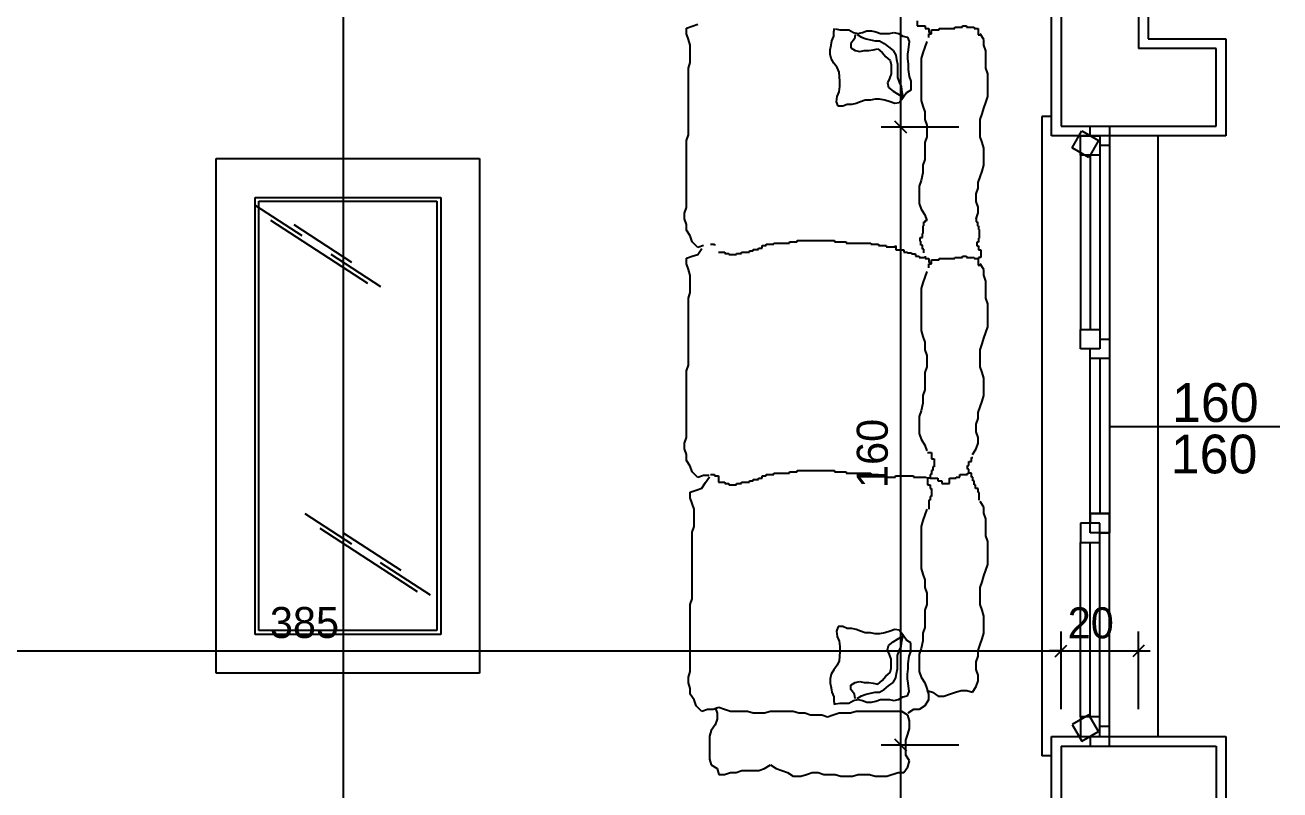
# Model space of a CAD drawing. Extents: x 182769.15 to 182771.38, y 101811.72 to 101812.21.
# Drawn here: x 182769.3703 to 182769.435, y 101811.8776 to 101811.917 of the extents above; entities that cross this region are included whole.
import ezdxf

# ---------------------------------------------------------------- set-up
doc = ezdxf.new("R2010")
doc.units = 0
doc.header["$MEASUREMENT"] = 0
doc.linetypes.add('DUZ', pattern=[500, 500])
doc.layers.get('0').update_dxf_attribs({"color": 1, "linetype": 'DUZ'})
for name, color, linetype in [('DENIZLIK', 25, 'Continuous'), ('DUVAR', 7, 'Continuous'), ('iç yatay', 3, 'Continuous'), ('kapı pen. yazısı', 1, 'Continuous'), ('PENCERE', 3, 'Continuous'), ('SIVA', 1, 'Continuous'), ('tefriş', 21, 'Continuous')]:
    doc.layers.add(name, color=color, linetype=linetype)
doc.styles.add('İÇ ÖLÇÜ', font='stylu.ttf', dxfattribs={"height": 8})

msp = doc.modelspace()

# ---------------------------------------------------------------- linework, layer by layer
at = {"color": 0, "linetype": 'ByBlock'}
for p, q in [((182769.415739, 101811.911478), (182769.415139, 101811.912078)), ((182769.415139, 101811.912078), (182769.415739, 101811.911478)), ((182769.423418, 101811.884431), (182769.424018, 101811.885031)), ((182769.423418, 101811.884431), (182769.424018, 101811.885031)), ((182769.428012, 101811.885031), (182769.427412, 101811.884431)), ((182769.415739, 101811.879576), (182769.415139, 101811.880176)), ((182769.415139, 101811.880176), (182769.415739, 101811.879576))]:
    msp.add_line(p, q, dxfattribs=at)
at = {"layer": 'DENIZLIK'}
for p, q in [((182769.422718, 101811.912324), (182769.422718, 101811.879324)), ((182769.423218, 101811.912324), (182769.422718, 101811.912324)), ((182769.428718, 101811.911324), (182769.428718, 101811.880324)), ((182769.423218, 101811.879324), (182769.422718, 101811.879324))]:
    msp.add_line(p, q, dxfattribs=at)
at = {"layer": 'DUVAR', "ltscale": 50}
for p, q in [((182769.423718, 101811.927824), (182769.423718, 101811.911824)), ((182769.427718, 101811.923824), (182769.427718, 101811.915824)), ((182769.431718, 101811.915824), (182769.427718, 101811.915824)), ((182769.431718, 101811.911824), (182769.431718, 101811.915824)), ((182769.427718, 101811.911824), (182769.431718, 101811.911824)), ((182769.423718, 101811.879824), (182769.423718, 101811.867824)), ((182769.427718, 101811.879824), (182769.431718, 101811.879824)), ((182769.431718, 101811.879824), (182769.431718, 101811.875824))]:
    msp.add_line(p, q, dxfattribs=at)
at = {"layer": 'DUVAR'}
for p, q in [((182769.423718, 101811.911824), (182769.427718, 101811.911824)), ((182769.423718, 101811.879824), (182769.427718, 101811.879824))]:
    msp.add_line(p, q, dxfattribs=at)
at = {"layer": 'iç yatay'}
for p, q in [((182769.386672, 101812.034224), (182769.386672, 101811.857442)), ((182769.415439, 101811.928212), (182769.415439, 101811.911378)), ((182769.415439, 101811.912178), (182769.415439, 101811.879476)), ((182769.418439, 101811.911778), (182769.414439, 101811.911778)), ((182769.418439, 101811.911778), (182769.414439, 101811.911778)), ((182769.423718, 101811.881731), (182769.423718, 101811.885731)), ((182769.423718, 101811.881731), (182769.423718, 101811.885731)), ((182769.427712, 101811.881731), (182769.427712, 101811.885731)), ((182769.346318, 101811.884731), (182769.424118, 101811.884731)), ((182769.423718, 101811.884731), (182769.423118, 101811.884731)), ((182769.423718, 101811.884731), (182769.427712, 101811.884731)), ((182769.427712, 101811.884731), (182769.428312, 101811.884731)), ((182769.415439, 101811.880276), (182769.415439, 101811.857424)), ((182769.418439, 101811.879876), (182769.414439, 101811.879876)), ((182769.418439, 101811.879876), (182769.414439, 101811.879876))]:
    msp.add_line(p, q, dxfattribs=at)
at = {"layer": 'kapı pen. yazısı'}
msp.add_line((182769.426218, 101811.896324), (182769.435008, 101811.896324), dxfattribs=at)
at = {"layer": 'PENCERE'}
for p, q in [((182769.424285, 101811.910708), (182769.424785, 101811.911574)), ((182769.424718, 101811.910324), (182769.424718, 101811.911324)), ((182769.424718, 101811.911324), (182769.425718, 101811.911324)), ((182769.424785, 101811.911574), (182769.425651, 101811.911074)), ((182769.425218, 101811.911324), (182769.425218, 101811.911824)), ((182769.425218, 101811.911824), (182769.426218, 101811.911824)), ((182769.425718, 101811.911324), (182769.425718, 101811.910324)), ((182769.426218, 101811.911824), (182769.426218, 101811.910824)), ((182769.425151, 101811.910208), (182769.424285, 101811.910708)), ((182769.425651, 101811.911074), (182769.425151, 101811.910208)), ((182769.426218, 101811.910824), (182769.425718, 101811.910824)), ((182769.425718, 101811.910324), (182769.424718, 101811.910324)), ((182769.425218, 101811.910324), (182769.425218, 101811.901324)), ((182769.424718, 101811.900324), (182769.424718, 101811.901324)), ((182769.424718, 101811.901324), (182769.425718, 101811.901324)), ((182769.425718, 101811.901324), (182769.425718, 101811.900324)), ((182769.425718, 101811.900324), (182769.424718, 101811.900324)), ((182769.425218, 101811.899824), (182769.425218, 101811.900324)), ((182769.425718, 101811.900824), (182769.426218, 101811.900824)), ((182769.426218, 101811.900824), (182769.426218, 101811.899824)), ((182769.426218, 101811.899824), (182769.425218, 101811.899824)), ((182769.425718, 101811.899824), (182769.425718, 101811.891824)), ((182769.425218, 101811.890824), (182769.425218, 101811.891824)), ((182769.425218, 101811.891824), (182769.426218, 101811.891824)), ((182769.426218, 101811.891824), (182769.425218, 101811.891824)), ((182769.425218, 101811.891824), (182769.425218, 101811.891324)), ((182769.426218, 101811.891824), (182769.426218, 101811.890824)), ((182769.426218, 101811.890824), (182769.426218, 101811.891824)), ((182769.425718, 101811.891324), (182769.424718, 101811.891324)), ((182769.424718, 101811.891324), (182769.424718, 101811.890324)), ((182769.425718, 101811.890324), (182769.425718, 101811.891324)), ((182769.426218, 101811.890824), (182769.425218, 101811.890824)), ((182769.425718, 101811.890824), (182769.426218, 101811.890824)), ((182769.424718, 101811.890324), (182769.425718, 101811.890324)), ((182769.425218, 101811.881324), (182769.425218, 101811.890324)), ((182769.425151, 101811.88144), (182769.424285, 101811.88094)), ((182769.425651, 101811.880574), (182769.425151, 101811.88144)), ((182769.424285, 101811.88094), (182769.424785, 101811.880074)), ((182769.425718, 101811.881324), (182769.424718, 101811.881324)), ((182769.424718, 101811.881324), (182769.424718, 101811.880324)), ((182769.425718, 101811.880324), (182769.425718, 101811.881324)), ((182769.426218, 101811.880824), (182769.425718, 101811.880824)), ((182769.426218, 101811.879824), (182769.426218, 101811.880824)), ((182769.424718, 101811.880324), (182769.425718, 101811.880324)), ((182769.424785, 101811.880074), (182769.425651, 101811.880574)), ((182769.425218, 101811.880324), (182769.425218, 101811.879824)), ((182769.425218, 101811.879824), (182769.426218, 101811.879824))]:
    msp.add_line(p, q, dxfattribs=at)
at = {"layer": 'PENCERE', "color": 8}
for p, q in [((182769.426218, 101811.910824), (182769.426218, 101811.900824)), ((182769.426218, 101811.880824), (182769.426218, 101811.890824))]:
    msp.add_line(p, q, dxfattribs=at)
at = {"layer": 'PENCERE', "color": 1}
for p, q in [((182769.424718, 101811.910324), (182769.424718, 101811.901324)), ((182769.425718, 101811.910324), (182769.425718, 101811.901324)), ((182769.425218, 101811.891824), (182769.425218, 101811.899824)), ((182769.426218, 101811.899824), (182769.426218, 101811.891824)), ((182769.424718, 101811.881324), (182769.424718, 101811.890324)), ((182769.425718, 101811.881324), (182769.425718, 101811.890324))]:
    msp.add_line(p, q, dxfattribs=at)
at = {"layer": 'SIVA'}
for p, q in [((182769.423218, 101811.911324), (182769.423218, 101811.928324)), ((182769.428218, 101811.923324), (182769.428218, 101811.916324)), ((182769.428218, 101811.916324), (182769.432218, 101811.916324)), ((182769.432218, 101811.916324), (182769.432218, 101811.911324)), ((182769.432218, 101811.911324), (182769.423218, 101811.911324)), ((182769.423218, 101811.868324), (182769.423218, 101811.880324)), ((182769.423218, 101811.880324), (182769.432218, 101811.880324)), ((182769.432218, 101811.880324), (182769.432218, 101811.875324))]:
    msp.add_line(p, q, dxfattribs=at)
at = {"layer": 'tefriş'}
for p, q in [((182769.40468, 101811.916984), (182769.404976, 101811.917083)), ((182769.416298, 101811.917262), (182769.416298, 101811.916995)), ((182769.404385, 101811.916886), (182769.40468, 101811.916984)), ((182769.404385, 101811.916591), (182769.404385, 101811.916886)), ((182769.404484, 101811.916295), (182769.404385, 101811.916591)), ((182769.416298, 101811.916995), (182769.416698, 101811.916995)), ((182769.416698, 101811.916995), (182769.416698, 101811.916862)), ((182769.416698, 101811.916862), (182769.416898, 101811.916862)), ((182769.416898, 101811.916862), (182769.416898, 101811.916662)), ((182769.416898, 101811.916662), (182769.417031, 101811.916662)), ((182769.416898, 101811.916395), (182769.416898, 101811.916595)), ((182769.416898, 101811.916595), (182769.417031, 101811.916595)), ((182769.417031, 101811.916595), (182769.417031, 101811.916795)), ((182769.417031, 101811.916795), (182769.417431, 101811.916795)), ((182769.417431, 101811.916795), (182769.417431, 101811.916862)), ((182769.417431, 101811.916862), (182769.418231, 101811.916862)), ((182769.418231, 101811.916862), (182769.418231, 101811.916928)), ((182769.418231, 101811.916928), (182769.418631, 101811.916928)), ((182769.418631, 101811.916995), (182769.418831, 101811.916995)), ((182769.418631, 101811.916928), (182769.418631, 101811.916995)), ((182769.418831, 101811.916995), (182769.418831, 101811.916928)), ((182769.418831, 101811.916928), (182769.419231, 101811.916928)), ((182769.419231, 101811.916928), (182769.419231, 101811.916862)), ((182769.419231, 101811.916862), (182769.419431, 101811.916862)), ((182769.419431, 101811.916862), (182769.419431, 101811.916528)), ((182769.419431, 101811.916528), (182769.419564, 101811.916528)), ((182769.419737, 101811.916298), (182769.419541, 101811.916594)), ((182769.404582, 101811.916), (182769.404484, 101811.916295)), ((182769.404582, 101811.915114), (182769.404582, 101811.916)), ((182769.416687, 101811.915905), (182769.416589, 101811.915609)), ((182769.416786, 101811.9162), (182769.416687, 101811.915905)), ((182769.419737, 101811.916003), (182769.419737, 101811.916298)), ((182769.419836, 101811.915708), (182769.419737, 101811.916003)), ((182769.404484, 101811.914818), (182769.404582, 101811.915114)), ((182769.416589, 101811.915609), (182769.416491, 101811.915314)), ((182769.416491, 101811.915314), (182769.416491, 101811.913148)), ((182769.419836, 101811.914822), (182769.419836, 101811.915708)), ((182769.404484, 101811.911372), (182769.404484, 101811.914818)), ((182769.419934, 101811.914526), (182769.419836, 101811.914822)), ((182769.419934, 101811.913345), (182769.419934, 101811.914526)), ((182769.416491, 101811.913148), (182769.416589, 101811.912852)), ((182769.419836, 101811.913049), (182769.419934, 101811.913345)), ((182769.416589, 101811.912852), (182769.416687, 101811.912557)), ((182769.416687, 101811.912557), (182769.416687, 101811.912163)), ((182769.419639, 101811.912459), (182769.419737, 101811.912754)), ((182769.419737, 101811.912754), (182769.419836, 101811.913049)), ((182769.416687, 101811.912163), (182769.416786, 101811.911868)), ((182769.416786, 101811.911868), (182769.416786, 101811.911277)), ((182769.419541, 101811.912163), (182769.419639, 101811.912459)), ((182769.419541, 101811.911277), (182769.419541, 101811.912163)), ((182769.404385, 101811.911077), (182769.404484, 101811.911372)), ((182769.416786, 101811.911277), (182769.416687, 101811.910982)), ((182769.419639, 101811.910982), (182769.419541, 101811.911277)), ((182769.404385, 101811.907631), (182769.404385, 101811.911077)), ((182769.416687, 101811.910982), (182769.416687, 101811.910096)), ((182769.419737, 101811.910686), (182769.419639, 101811.910982)), ((182769.419737, 101811.9098), (182769.419737, 101811.910686)), ((182769.380128, 101811.883582), (182769.380128, 101811.910144)), ((182769.380128, 101811.910144), (182769.393715, 101811.910144)), ((182769.393715, 101811.910144), (182769.393715, 101811.883582)), ((182769.416687, 101811.910096), (182769.416589, 101811.9098)), ((182769.416589, 101811.909406), (182769.416491, 101811.909013)), ((182769.416589, 101811.9098), (182769.416589, 101811.909406)), ((182769.419541, 101811.909209), (182769.419639, 101811.909505)), ((182769.419639, 101811.909505), (182769.419737, 101811.9098)), ((182769.416491, 101811.909013), (182769.416392, 101811.908717)), ((182769.416392, 101811.908717), (182769.416392, 101811.907831)), ((182769.419344, 101811.908323), (182769.419442, 101811.908619)), ((182769.419442, 101811.908914), (182769.419541, 101811.909209)), ((182769.419442, 101811.908619), (182769.419442, 101811.908914)), ((182769.419344, 101811.90793), (182769.419344, 101811.908323)), ((182769.382142, 101811.907732), (182769.384546, 101811.906171)), ((182769.404287, 101811.907336), (182769.404385, 101811.907631)), ((182769.404287, 101811.90704), (182769.404287, 101811.907336)), ((182769.416392, 101811.907831), (182769.416491, 101811.907536)), ((182769.416491, 101811.907536), (182769.416687, 101811.90724)), ((182769.419442, 101811.907634), (182769.419344, 101811.90793)), ((182769.419344, 101811.907043), (182769.419442, 101811.907339)), ((182769.419442, 101811.907339), (182769.419442, 101811.907634)), ((182769.404385, 101811.906745), (182769.404287, 101811.90704)), ((182769.404385, 101811.90645), (182769.404385, 101811.906745)), ((182769.416603, 101811.90628), (182769.416603, 101811.906681)), ((182769.416603, 101811.906681), (182769.416643, 101811.906681)), ((182769.416643, 101811.906681), (182769.416643, 101811.906882)), ((182769.416643, 101811.906882), (182769.416723, 101811.906882)), ((182769.416687, 101811.90724), (182769.416786, 101811.906945)), ((182769.416723, 101811.906882), (182769.416723, 101811.906962)), ((182769.416723, 101811.906962), (182769.416803, 101811.906962)), ((182769.41933, 101811.907083), (182769.41933, 101811.906882)), ((182769.41933, 101811.906882), (182769.419411, 101811.906882)), ((182769.419411, 101811.906882), (182769.419411, 101811.906681)), ((182769.419411, 101811.906681), (182769.419451, 101811.906681)), ((182769.419451, 101811.906681), (182769.419451, 101811.906481)), ((182769.404582, 101811.906154), (182769.404385, 101811.90645)), ((182769.40468, 101811.905859), (182769.404582, 101811.906154)), ((182769.416443, 101811.905879), (182769.416443, 101811.906079)), ((182769.416443, 101811.906079), (182769.416563, 101811.906079)), ((182769.416563, 101811.906079), (182769.416563, 101811.90628)), ((182769.416563, 101811.90628), (182769.416603, 101811.90628)), ((182769.419451, 101811.906481), (182769.419491, 101811.906481)), ((182769.419491, 101811.906039), (182769.419451, 101811.906039)), ((182769.419451, 101811.906039), (182769.419451, 101811.905839)), ((182769.419491, 101811.906481), (182769.419491, 101811.906039)), ((182769.404976, 101811.905563), (182769.40468, 101811.905859)), ((182769.405271, 101811.905662), (182769.404976, 101811.905563)), ((182769.404976, 101811.905203), (182769.405172, 101811.905498)), ((182769.405633, 101811.905723), (182769.405833, 101811.905723)), ((182769.405833, 101811.905723), (182769.405833, 101811.905656)), ((182769.407633, 101811.905323), (182769.407633, 101811.905389)), ((182769.407633, 101811.905389), (182769.407833, 101811.905389)), ((182769.407833, 101811.905456), (182769.408099, 101811.905456)), ((182769.407833, 101811.905389), (182769.407833, 101811.905456)), ((182769.408099, 101811.905456), (182769.408099, 101811.905523)), ((182769.408099, 101811.905523), (182769.408299, 101811.905523)), ((182769.408299, 101811.905523), (182769.408299, 101811.905656)), ((182769.408299, 101811.905656), (182769.408499, 101811.905656)), ((182769.408499, 101811.905656), (182769.408499, 101811.905723)), ((182769.408499, 101811.905723), (182769.408899, 101811.905723)), ((182769.408899, 101811.905723), (182769.408899, 101811.90579)), ((182769.408899, 101811.90579), (182769.409699, 101811.90579)), ((182769.409699, 101811.90579), (182769.409699, 101811.905856)), ((182769.409699, 101811.905856), (182769.410099, 101811.905856)), ((182769.410099, 101811.905856), (182769.410099, 101811.905923)), ((182769.410099, 101811.905923), (182769.412032, 101811.905923)), ((182769.412032, 101811.905923), (182769.412032, 101811.905856)), ((182769.412032, 101811.905856), (182769.412632, 101811.905856)), ((182769.412632, 101811.905856), (182769.412632, 101811.90579)), ((182769.412632, 101811.90579), (182769.413898, 101811.90579)), ((182769.413898, 101811.90579), (182769.413898, 101811.905723)), ((182769.413898, 101811.905723), (182769.414298, 101811.905723)), ((182769.414298, 101811.905723), (182769.414298, 101811.905656)), ((182769.414298, 101811.905656), (182769.414698, 101811.905656)), ((182769.414698, 101811.905656), (182769.414698, 101811.90559)), ((182769.414698, 101811.90559), (182769.415165, 101811.90559)), ((182769.415165, 101811.90559), (182769.415165, 101811.905656)), ((182769.415199, 101811.905638), (182769.415199, 101811.905437)), ((182769.415199, 101811.905437), (182769.4156, 101811.905437)), ((182769.4156, 101811.905437), (182769.4156, 101811.905317)), ((182769.416483, 101811.905879), (182769.416443, 101811.905879)), ((182769.416483, 101811.905678), (182769.416483, 101811.905879)), ((182769.416563, 101811.905678), (182769.416483, 101811.905678)), ((182769.416563, 101811.905477), (182769.416563, 101811.905678)), ((182769.416643, 101811.905477), (182769.416563, 101811.905477)), ((182769.416643, 101811.905277), (182769.416643, 101811.905477)), ((182769.419451, 101811.905839), (182769.419371, 101811.905839)), ((182769.419371, 101811.905839), (182769.419371, 101811.905638)), ((182769.419371, 101811.905638), (182769.419451, 101811.905638)), ((182769.419451, 101811.905638), (182769.419451, 101811.905437)), ((182769.419451, 101811.905437), (182769.419571, 101811.905437)), ((182769.419571, 101811.905437), (182769.419571, 101811.905036)), ((182769.404385, 101811.905006), (182769.40468, 101811.905104)), ((182769.404385, 101811.904711), (182769.404385, 101811.905006)), ((182769.40468, 101811.905104), (182769.404976, 101811.905203)), ((182769.406033, 101811.905323), (182769.406366, 101811.905323)), ((182769.406366, 101811.905323), (182769.406366, 101811.905256)), ((182769.406366, 101811.905256), (182769.406566, 101811.905256)), ((182769.406566, 101811.905256), (182769.406566, 101811.905189)), ((182769.406566, 101811.905189), (182769.406966, 101811.905189)), ((182769.406966, 101811.905189), (182769.406966, 101811.905256)), ((182769.406966, 101811.905256), (182769.407233, 101811.905256)), ((182769.407233, 101811.905323), (182769.407633, 101811.905323)), ((182769.407233, 101811.905256), (182769.407233, 101811.905323)), ((182769.4156, 101811.905317), (182769.415801, 101811.905317)), ((182769.415801, 101811.905317), (182769.415801, 101811.905277)), ((182769.415801, 101811.905277), (182769.416001, 101811.905277)), ((182769.416001, 101811.905277), (182769.416001, 101811.905237)), ((182769.416001, 101811.905237), (182769.416202, 101811.905237)), ((182769.416202, 101811.905237), (182769.416202, 101811.905116)), ((182769.416202, 101811.905116), (182769.416402, 101811.905116)), ((182769.416402, 101811.905116), (182769.416402, 101811.905036)), ((182769.416402, 101811.905036), (182769.416723, 101811.905036)), ((182769.416698, 101811.905115), (182769.416698, 101811.904982)), ((182769.416698, 101811.904982), (182769.416898, 101811.904982)), ((182769.416898, 101811.904982), (182769.416898, 101811.904782)), ((182769.416898, 101811.904782), (182769.417031, 101811.904782)), ((182769.417031, 101811.904915), (182769.417431, 101811.904915)), ((182769.417031, 101811.904715), (182769.417031, 101811.904915)), ((182769.417431, 101811.904982), (182769.418231, 101811.904982)), ((182769.417431, 101811.904915), (182769.417431, 101811.904982)), ((182769.418231, 101811.905048), (182769.418631, 101811.905048)), ((182769.418231, 101811.904982), (182769.418231, 101811.905048)), ((182769.418631, 101811.905115), (182769.418831, 101811.905115)), ((182769.418631, 101811.905048), (182769.418631, 101811.905115)), ((182769.418831, 101811.905115), (182769.418831, 101811.905048)), ((182769.418831, 101811.905048), (182769.419231, 101811.905048)), ((182769.419231, 101811.905048), (182769.419231, 101811.904982)), ((182769.419231, 101811.904982), (182769.419431, 101811.904982)), ((182769.419431, 101811.904982), (182769.419431, 101811.904648)), ((182769.419571, 101811.905036), (182769.419451, 101811.905036)), ((182769.419451, 101811.905036), (182769.419451, 101811.904996)), ((182769.404484, 101811.904415), (182769.404385, 101811.904711)), ((182769.404582, 101811.90412), (182769.404484, 101811.904415)), ((182769.404582, 101811.903234), (182769.404582, 101811.90412)), ((182769.416786, 101811.90432), (182769.416687, 101811.904025)), ((182769.416898, 101811.904715), (182769.417031, 101811.904715)), ((182769.416898, 101811.904515), (182769.416898, 101811.904715)), ((182769.419431, 101811.904648), (182769.419564, 101811.904648)), ((182769.419737, 101811.904418), (182769.419541, 101811.904714)), ((182769.419737, 101811.904123), (182769.419737, 101811.904418)), ((182769.419836, 101811.903828), (182769.419737, 101811.904123)), ((182769.416589, 101811.903729), (182769.416491, 101811.903434)), ((182769.416491, 101811.903434), (182769.416491, 101811.901268)), ((182769.416687, 101811.904025), (182769.416589, 101811.903729)), ((182769.419836, 101811.902942), (182769.419836, 101811.903828)), ((182769.404484, 101811.902938), (182769.404582, 101811.903234)), ((182769.404484, 101811.899492), (182769.404484, 101811.902938)), ((182769.419934, 101811.902646), (182769.419836, 101811.902942)), ((182769.419934, 101811.901465), (182769.419934, 101811.902646)), ((182769.416491, 101811.901268), (182769.416589, 101811.900972)), ((182769.416589, 101811.900972), (182769.416687, 101811.900677)), ((182769.419639, 101811.900579), (182769.419737, 101811.900874)), ((182769.419737, 101811.900874), (182769.419836, 101811.901169)), ((182769.419836, 101811.901169), (182769.419934, 101811.901465)), ((182769.416687, 101811.900677), (182769.416687, 101811.900283)), ((182769.416687, 101811.900283), (182769.416786, 101811.899988)), ((182769.419541, 101811.900283), (182769.419639, 101811.900579)), ((182769.419541, 101811.899397), (182769.419541, 101811.900283)), ((182769.416786, 101811.899988), (182769.416786, 101811.899397)), ((182769.404385, 101811.899197), (182769.404484, 101811.899492)), ((182769.404385, 101811.895751), (182769.404385, 101811.899197)), ((182769.416786, 101811.899397), (182769.416687, 101811.899102)), ((182769.416687, 101811.899102), (182769.416687, 101811.898216)), ((182769.419639, 101811.899102), (182769.419541, 101811.899397)), ((182769.419737, 101811.898806), (182769.419639, 101811.899102)), ((182769.419737, 101811.89792), (182769.419737, 101811.898806)), ((182769.416687, 101811.898216), (182769.416589, 101811.89792)), ((182769.416589, 101811.89792), (182769.416589, 101811.897526)), ((182769.419541, 101811.89733), (182769.419639, 101811.897625)), ((182769.419639, 101811.897625), (182769.419737, 101811.89792)), ((182769.416491, 101811.897133), (182769.416392, 101811.896837)), ((182769.416589, 101811.897526), (182769.416491, 101811.897133)), ((182769.419442, 101811.897034), (182769.419541, 101811.89733)), ((182769.419442, 101811.896739), (182769.419442, 101811.897034)), ((182769.416392, 101811.896837), (182769.416392, 101811.895951)), ((182769.419344, 101811.896443), (182769.419442, 101811.896739)), ((182769.419344, 101811.89605), (182769.419344, 101811.896443)), ((182769.404287, 101811.895456), (182769.404385, 101811.895751)), ((182769.416392, 101811.895951), (182769.416491, 101811.895656)), ((182769.419442, 101811.895754), (182769.419344, 101811.89605)), ((182769.419442, 101811.895459), (182769.419442, 101811.895754)), ((182769.404287, 101811.89516), (182769.404287, 101811.895456)), ((182769.404385, 101811.894865), (182769.404287, 101811.89516)), ((182769.416491, 101811.895656), (182769.416687, 101811.89536)), ((182769.416687, 101811.89536), (182769.416786, 101811.895065)), ((182769.419147, 101811.894868), (182769.419344, 101811.895163)), ((182769.419344, 101811.895163), (182769.419442, 101811.895459)), ((182769.404385, 101811.89457), (182769.404385, 101811.894865)), ((182769.404582, 101811.894274), (182769.404385, 101811.89457)), ((182769.416831, 101811.894977), (182769.417031, 101811.894977)), ((182769.417031, 101811.894977), (182769.417031, 101811.894643)), ((182769.417031, 101811.894643), (182769.417164, 101811.894643)), ((182769.417164, 101811.894643), (182769.417164, 101811.894243)), ((182769.418964, 101811.89451), (182769.419097, 101811.89451)), ((182769.418964, 101811.89431), (182769.418964, 101811.89451)), ((182769.419097, 101811.89451), (182769.419097, 101811.89471)), ((182769.419097, 101811.89471), (182769.419164, 101811.89471)), ((182769.40468, 101811.893979), (182769.404582, 101811.894274)), ((182769.404976, 101811.893683), (182769.40468, 101811.893979)), ((182769.405271, 101811.893782), (182769.404976, 101811.893683)), ((182769.405566, 101811.893782), (182769.405271, 101811.893782)), ((182769.405372, 101811.893426), (182769.405569, 101811.893721)), ((182769.405633, 101811.893843), (182769.405833, 101811.893843)), ((182769.405833, 101811.893843), (182769.405833, 101811.893776)), ((182769.405833, 101811.893776), (182769.406033, 101811.893776)), ((182769.406033, 101811.893776), (182769.406033, 101811.893443)), ((182769.408299, 101811.893776), (182769.408499, 101811.893776)), ((182769.408299, 101811.893643), (182769.408299, 101811.893776)), ((182769.408499, 101811.893843), (182769.408899, 101811.893843)), ((182769.408499, 101811.893776), (182769.408499, 101811.893843)), ((182769.408899, 101811.89391), (182769.409699, 101811.89391)), ((182769.408899, 101811.893843), (182769.408899, 101811.89391)), ((182769.409699, 101811.893976), (182769.410099, 101811.893976)), ((182769.409699, 101811.89391), (182769.409699, 101811.893976)), ((182769.410099, 101811.894043), (182769.412032, 101811.894043)), ((182769.410099, 101811.893976), (182769.410099, 101811.894043)), ((182769.412032, 101811.894043), (182769.412032, 101811.893976)), ((182769.412032, 101811.893976), (182769.412632, 101811.893976)), ((182769.412632, 101811.893976), (182769.412632, 101811.89391)), ((182769.412632, 101811.89391), (182769.413898, 101811.89391)), ((182769.413898, 101811.89391), (182769.413898, 101811.893843)), ((182769.413898, 101811.893843), (182769.414298, 101811.893843)), ((182769.414298, 101811.893843), (182769.414298, 101811.893776)), ((182769.414298, 101811.893776), (182769.414698, 101811.893776)), ((182769.414698, 101811.893776), (182769.414698, 101811.89371)), ((182769.415165, 101811.893776), (182769.416098, 101811.893776)), ((182769.415165, 101811.89371), (182769.415165, 101811.893776)), ((182769.416098, 101811.893776), (182769.416098, 101811.89371)), ((182769.417031, 101811.893843), (182769.416964, 101811.893843)), ((182769.416964, 101811.893843), (182769.416964, 101811.893643)), ((182769.417031, 101811.894043), (182769.417031, 101811.893843)), ((182769.417098, 101811.894043), (182769.417031, 101811.894043)), ((182769.417098, 101811.894243), (182769.417098, 101811.894043)), ((182769.417164, 101811.894243), (182769.417098, 101811.894243)), ((182769.418497, 101811.893843), (182769.418897, 101811.893843)), ((182769.418497, 101811.89371), (182769.418497, 101811.893843)), ((182769.418897, 101811.89431), (182769.418964, 101811.89431)), ((182769.418897, 101811.89411), (182769.418897, 101811.89431)), ((182769.418964, 101811.89411), (182769.418897, 101811.89411)), ((182769.418897, 101811.89391), (182769.418964, 101811.89391)), ((182769.418897, 101811.893843), (182769.418897, 101811.89391)), ((182769.418964, 101811.89391), (182769.418964, 101811.89411)), ((182769.419097, 101811.89391), (182769.418964, 101811.89391)), ((182769.419097, 101811.89371), (182769.419097, 101811.89391)), ((182769.40488, 101811.893032), (182769.405176, 101811.89313)), ((182769.405176, 101811.89313), (182769.405372, 101811.893426)), ((182769.406033, 101811.893443), (182769.406366, 101811.893443)), ((182769.406366, 101811.893443), (182769.406366, 101811.893376)), ((182769.406366, 101811.893376), (182769.406566, 101811.893376)), ((182769.406566, 101811.893376), (182769.406566, 101811.893309)), ((182769.406566, 101811.893309), (182769.406966, 101811.893309)), ((182769.406966, 101811.893376), (182769.407233, 101811.893376)), ((182769.406966, 101811.893309), (182769.406966, 101811.893376)), ((182769.407233, 101811.893443), (182769.407633, 101811.893443)), ((182769.407233, 101811.893376), (182769.407233, 101811.893443)), ((182769.407633, 101811.893509), (182769.407833, 101811.893509)), ((182769.407633, 101811.893443), (182769.407633, 101811.893509)), ((182769.407833, 101811.893576), (182769.408099, 101811.893576)), ((182769.407833, 101811.893509), (182769.407833, 101811.893576)), ((182769.408099, 101811.893643), (182769.408299, 101811.893643)), ((182769.408099, 101811.893576), (182769.408099, 101811.893643)), ((182769.414698, 101811.89371), (182769.415165, 101811.89371)), ((182769.416098, 101811.89371), (182769.416764, 101811.89371)), ((182769.416764, 101811.89371), (182769.416764, 101811.893643)), ((182769.416831, 101811.89371), (182769.416831, 101811.893309)), ((182769.416831, 101811.893309), (182769.416964, 101811.893309)), ((182769.416898, 101811.893643), (182769.416898, 101811.89371)), ((182769.416964, 101811.893643), (182769.416898, 101811.893643)), ((182769.416964, 101811.893643), (182769.417364, 101811.893643)), ((182769.416964, 101811.893309), (182769.416964, 101811.893109)), ((182769.416964, 101811.893109), (182769.417031, 101811.893109)), ((182769.417031, 101811.893109), (182769.417031, 101811.892709)), ((182769.417364, 101811.893643), (182769.417364, 101811.893509)), ((182769.417364, 101811.893509), (182769.417564, 101811.893509)), ((182769.417564, 101811.893509), (182769.417564, 101811.893376)), ((182769.417564, 101811.893376), (182769.417964, 101811.893376)), ((182769.417964, 101811.893643), (182769.418297, 101811.893643)), ((182769.417964, 101811.893376), (182769.417964, 101811.893643)), ((182769.418297, 101811.89371), (182769.418497, 101811.89371)), ((182769.418297, 101811.893643), (182769.418297, 101811.89371)), ((182769.419164, 101811.89371), (182769.419097, 101811.89371)), ((182769.419164, 101811.893509), (182769.419164, 101811.89371)), ((182769.419231, 101811.893509), (182769.419164, 101811.893509)), ((182769.419231, 101811.893309), (182769.419231, 101811.893509)), ((182769.419297, 101811.893309), (182769.419231, 101811.893309)), ((182769.419297, 101811.893109), (182769.419297, 101811.893309)), ((182769.419431, 101811.893109), (182769.419297, 101811.893109)), ((182769.419431, 101811.892909), (182769.419431, 101811.893109)), ((182769.404585, 101811.892934), (182769.40488, 101811.893032)), ((182769.404585, 101811.892638), (182769.404585, 101811.892934)), ((182769.404684, 101811.892343), (182769.404585, 101811.892638)), ((182769.416898, 101811.892509), (182769.416898, 101811.892042)), ((182769.416964, 101811.892509), (182769.416898, 101811.892509)), ((182769.416964, 101811.892709), (182769.416964, 101811.892509)), ((182769.417031, 101811.892709), (182769.416964, 101811.892709)), ((182769.419497, 101811.892909), (182769.419431, 101811.892909)), ((182769.419497, 101811.892509), (182769.419497, 101811.892909)), ((182769.419737, 101811.892146), (182769.419541, 101811.892441)), ((182769.384699, 101811.891821), (182769.387103, 101811.89026)), ((182769.404782, 101811.892047), (182769.404684, 101811.892343)), ((182769.404782, 101811.891161), (182769.404782, 101811.892047)), ((182769.416786, 101811.892047), (182769.416687, 101811.891752)), ((182769.419737, 101811.891851), (182769.419737, 101811.892146)), ((182769.419836, 101811.891555), (182769.419737, 101811.891851)), ((182769.404684, 101811.890866), (182769.404782, 101811.891161)), ((182769.416589, 101811.891457), (182769.416491, 101811.891161)), ((182769.416491, 101811.891161), (182769.416491, 101811.888995)), ((182769.416687, 101811.891752), (182769.416589, 101811.891457)), ((182769.419836, 101811.890669), (182769.419836, 101811.891555)), ((182769.404684, 101811.88742), (182769.404684, 101811.890866)), ((182769.419934, 101811.890374), (182769.419836, 101811.890669)), ((182769.419934, 101811.889192), (182769.419934, 101811.890374)), ((182769.388589, 101811.889296), (182769.391155, 101811.88763)), ((182769.419836, 101811.888897), (182769.419934, 101811.889192)), ((182769.416491, 101811.888995), (182769.416589, 101811.8887)), ((182769.416589, 101811.8887), (182769.416687, 101811.888405)), ((182769.419639, 101811.888306), (182769.419737, 101811.888601)), ((182769.419737, 101811.888601), (182769.419836, 101811.888897)), ((182769.416687, 101811.888405), (182769.416687, 101811.888011)), ((182769.416687, 101811.888011), (182769.416786, 101811.887715)), ((182769.419541, 101811.888011), (182769.419639, 101811.888306)), ((182769.419541, 101811.887125), (182769.419541, 101811.888011)), ((182769.404585, 101811.887125), (182769.404684, 101811.88742)), ((182769.416786, 101811.887715), (182769.416786, 101811.887125)), ((182769.404585, 101811.883679), (182769.404585, 101811.887125)), ((182769.416786, 101811.887125), (182769.416687, 101811.886829)), ((182769.416687, 101811.886829), (182769.416687, 101811.885943)), ((182769.419639, 101811.886829), (182769.419541, 101811.887125)), ((182769.419737, 101811.886534), (182769.419639, 101811.886829)), ((182769.419737, 101811.885648), (182769.419737, 101811.886534)), ((182769.416687, 101811.885943), (182769.416589, 101811.885648)), ((182769.416589, 101811.885648), (182769.416589, 101811.885254)), ((182769.419541, 101811.885057), (182769.419639, 101811.885352)), ((182769.419639, 101811.885352), (182769.419737, 101811.885648)), ((182769.416491, 101811.88486), (182769.416392, 101811.884565)), ((182769.416589, 101811.885254), (182769.416491, 101811.88486)), ((182769.419442, 101811.884762), (182769.419541, 101811.885057)), ((182769.419442, 101811.884466), (182769.419442, 101811.884762)), ((182769.416392, 101811.884565), (182769.416392, 101811.883679)), ((182769.419344, 101811.884171), (182769.419442, 101811.884466)), ((182769.419344, 101811.883777), (182769.419344, 101811.884171)), ((182769.393715, 101811.883582), (182769.380128, 101811.883582)), ((182769.404487, 101811.883383), (182769.404585, 101811.883679)), ((182769.404487, 101811.883088), (182769.404487, 101811.883383)), ((182769.416392, 101811.883679), (182769.416491, 101811.883383)), ((182769.416491, 101811.883383), (182769.416687, 101811.883088)), ((182769.419442, 101811.883482), (182769.419344, 101811.883777)), ((182769.419442, 101811.883186), (182769.419442, 101811.883482)), ((182769.404585, 101811.882792), (182769.404487, 101811.883088)), ((182769.404585, 101811.882497), (182769.404585, 101811.882792)), ((182769.416687, 101811.883088), (182769.416786, 101811.882792)), ((182769.416786, 101811.882792), (182769.416884, 101811.882497)), ((182769.419147, 101811.882596), (182769.419344, 101811.882891)), ((182769.419344, 101811.882891), (182769.419442, 101811.883186)), ((182769.404782, 101811.882202), (182769.404585, 101811.882497)), ((182769.40488, 101811.881906), (182769.404782, 101811.882202)), ((182769.416884, 101811.882202), (182769.416687, 101811.881906)), ((182769.416786, 101811.882694), (182769.417081, 101811.882596)), ((182769.416884, 101811.882497), (182769.416884, 101811.882202)), ((182769.417081, 101811.882596), (182769.417376, 101811.882399)), ((182769.417376, 101811.882399), (182769.417671, 101811.882399)), ((182769.417671, 101811.882399), (182769.417966, 101811.882497)), ((182769.417966, 101811.882497), (182769.418262, 101811.882596)), ((182769.418262, 101811.882596), (182769.418557, 101811.882694)), ((182769.418557, 101811.882694), (182769.418852, 101811.882694)), ((182769.418852, 101811.882694), (182769.419147, 101811.882596)), ((182769.405176, 101811.881611), (182769.40488, 101811.881906)), ((182769.405471, 101811.881709), (182769.405176, 101811.881611)), ((182769.405766, 101811.881709), (182769.405471, 101811.881709)), ((182769.406061, 101811.881808), (182769.405766, 101811.881709)), ((182769.405864, 101811.881808), (182769.405963, 101811.881512)), ((182769.405963, 101811.881512), (182769.405963, 101811.881217)), ((182769.406356, 101811.881709), (182769.406061, 101811.881808)), ((182769.406651, 101811.881611), (182769.406356, 101811.881709)), ((182769.407537, 101811.881611), (182769.406651, 101811.881611)), ((182769.407832, 101811.881512), (182769.407537, 101811.881611)), ((182769.408422, 101811.881512), (182769.407832, 101811.881512)), ((182769.408718, 101811.881611), (182769.408422, 101811.881512)), ((182769.409898, 101811.881611), (182769.408718, 101811.881611)), ((182769.410194, 101811.881512), (182769.409898, 101811.881611)), ((182769.410489, 101811.881512), (182769.410194, 101811.881512)), ((182769.410784, 101811.881414), (182769.410489, 101811.881512)), ((182769.41226, 101811.881512), (182769.411965, 101811.881414)), ((182769.41285, 101811.881512), (182769.41226, 101811.881512)), ((182769.413145, 101811.881611), (182769.41285, 101811.881512)), ((182769.415507, 101811.881611), (182769.413145, 101811.881611)), ((182769.415802, 101811.881414), (182769.415507, 101811.881611)), ((182769.416097, 101811.881709), (182769.415802, 101811.881512)), ((182769.416392, 101811.881709), (182769.416097, 101811.881709)), ((182769.416687, 101811.881906), (182769.416392, 101811.881709)), ((182769.405864, 101811.880922), (182769.405668, 101811.880626)), ((182769.405963, 101811.881217), (182769.405864, 101811.880922)), ((182769.411374, 101811.881414), (182769.410784, 101811.881414)), ((182769.411669, 101811.881316), (182769.411374, 101811.881414)), ((182769.411965, 101811.881414), (182769.411669, 101811.881316)), ((182769.4159, 101811.881119), (182769.415802, 101811.881414)), ((182769.4159, 101811.880725), (182769.4159, 101811.881119)), ((182769.405668, 101811.880626), (182769.405569, 101811.880331)), ((182769.405569, 101811.880331), (182769.405569, 101811.87915)), ((182769.415703, 101811.880134), (182769.415802, 101811.880429)), ((182769.415703, 101811.879346), (182769.415703, 101811.880134)), ((182769.415802, 101811.880429), (182769.4159, 101811.880725)), ((182769.405569, 101811.87915), (182769.405668, 101811.878854)), ((182769.405668, 101811.878854), (182769.405963, 101811.878657)), ((182769.408422, 101811.878657), (182769.408718, 101811.878854)), ((182769.408718, 101811.878854), (182769.409013, 101811.878657)), ((182769.4159, 101811.879051), (182769.415703, 101811.879346)), ((182769.415802, 101811.878756), (182769.4159, 101811.879051)), ((182769.405963, 101811.878657), (182769.406061, 101811.878362)), ((182769.406061, 101811.878362), (182769.406356, 101811.878362)), ((182769.406356, 101811.878362), (182769.406651, 101811.87846)), ((182769.406651, 101811.87846), (182769.406947, 101811.87846)), ((182769.406947, 101811.87846), (182769.407242, 101811.878559)), ((182769.407242, 101811.878559), (182769.408127, 101811.878559)), ((182769.408127, 101811.878559), (182769.408422, 101811.878657)), ((182769.409013, 101811.878657), (182769.409308, 101811.878559)), ((182769.409308, 101811.878559), (182769.409603, 101811.87846)), ((182769.409603, 101811.87846), (182769.409898, 101811.878263)), ((182769.409898, 101811.878263), (182769.410292, 101811.878263)), ((182769.410292, 101811.878263), (182769.410587, 101811.878362)), ((182769.410587, 101811.878362), (182769.410882, 101811.87846)), ((182769.410882, 101811.87846), (182769.411177, 101811.87846)), ((182769.411177, 101811.87846), (182769.411473, 101811.878362)), ((182769.411473, 101811.878362), (182769.412063, 101811.878362)), ((182769.412063, 101811.878362), (182769.412358, 101811.878263)), ((182769.412358, 101811.878263), (182769.412948, 101811.878263)), ((182769.412948, 101811.878263), (182769.413244, 101811.878362)), ((182769.413244, 101811.878362), (182769.413834, 101811.878362)), ((182769.413834, 101811.878362), (182769.414129, 101811.878263)), ((182769.414129, 101811.878263), (182769.41472, 101811.878263)), ((182769.41472, 101811.878263), (182769.41531, 101811.87846)), ((182769.41531, 101811.87846), (182769.415605, 101811.87846)), ((182769.415605, 101811.87846), (182769.415802, 101811.878756))]:
    msp.add_line(p, q, dxfattribs=at)
at = {"layer": 'tefriş', "color": 8}
for p, q in [((182769.411892, 101811.916233), (182769.411985, 101811.916465)), ((182769.411985, 101811.916697), (182769.412031, 101811.916883)), ((182769.411985, 101811.916465), (182769.411985, 101811.916697)), ((182769.412078, 101811.916837), (182769.412309, 101811.91679)), ((182769.412309, 101811.91679), (182769.412773, 101811.91679)), ((182769.412773, 101811.91679), (182769.413005, 101811.916651)), ((182769.413005, 101811.916651), (182769.413237, 101811.916605)), ((182769.413098, 101811.916558), (182769.413051, 101811.916326)), ((182769.41319, 101811.916558), (182769.413422, 101811.916419)), ((182769.413237, 101811.916605), (182769.413468, 101811.916651)), ((182769.413422, 101811.916419), (182769.413654, 101811.916326)), ((182769.413468, 101811.916651), (182769.4137, 101811.916744)), ((182769.4137, 101811.916744), (182769.413932, 101811.916744)), ((182769.413932, 101811.916744), (182769.414164, 101811.916697)), ((182769.414164, 101811.916697), (182769.414396, 101811.916605)), ((182769.414396, 101811.916605), (182769.414859, 101811.916605)), ((182769.414859, 101811.916605), (182769.415091, 101811.916651)), ((182769.415091, 101811.916651), (182769.415323, 101811.916605)), ((182769.415323, 101811.916605), (182769.415555, 101811.916465)), ((182769.415555, 101811.916465), (182769.415787, 101811.916419)), ((182769.415787, 101811.916419), (182769.415879, 101811.916187)), ((182769.411799, 101811.915769), (182769.411846, 101811.916001)), ((182769.411799, 101811.915538), (182769.411799, 101811.915769)), ((182769.411846, 101811.916001), (182769.411892, 101811.916233)), ((182769.413051, 101811.916326), (182769.412866, 101811.916094)), ((182769.412866, 101811.916094), (182769.412866, 101811.915862)), ((182769.412866, 101811.915862), (182769.413098, 101811.915723)), ((182769.413654, 101811.916326), (182769.413886, 101811.91628)), ((182769.413793, 101811.915723), (182769.414025, 101811.915769)), ((182769.413886, 101811.91628), (182769.414118, 101811.916233)), ((182769.414025, 101811.915769), (182769.414257, 101811.915816)), ((182769.414118, 101811.916233), (182769.414349, 101811.916233)), ((182769.414257, 101811.915816), (182769.414488, 101811.91563)), ((182769.414349, 101811.916233), (182769.414581, 101811.916094)), ((182769.414581, 101811.916094), (182769.414813, 101811.915909)), ((182769.414813, 101811.915909), (182769.415045, 101811.915723)), ((182769.415833, 101811.915769), (182769.415787, 101811.915538)), ((182769.415879, 101811.916187), (182769.415833, 101811.915769)), ((182769.411846, 101811.915306), (182769.411799, 101811.915538)), ((182769.411985, 101811.915074), (182769.411846, 101811.915306)), ((182769.413098, 101811.915723), (182769.413329, 101811.915677)), ((182769.413329, 101811.915677), (182769.413561, 101811.915723)), ((182769.413561, 101811.915723), (182769.413793, 101811.915723)), ((182769.414488, 101811.91563), (182769.414674, 101811.915398)), ((182769.414674, 101811.915398), (182769.414906, 101811.915213)), ((182769.414906, 101811.915213), (182769.414952, 101811.914981)), ((182769.415045, 101811.915723), (182769.415184, 101811.915491)), ((182769.415184, 101811.915491), (182769.41523, 101811.915259)), ((182769.41523, 101811.915259), (182769.415277, 101811.915027)), ((182769.415787, 101811.915538), (182769.415787, 101811.915306)), ((182769.415787, 101811.915306), (182769.415833, 101811.915027)), ((182769.41217, 101811.914842), (182769.411985, 101811.915074)), ((182769.412263, 101811.91461), (182769.41217, 101811.914842)), ((182769.412309, 101811.914146), (182769.412263, 101811.91461)), ((182769.414952, 101811.914517), (182769.414859, 101811.914285)), ((182769.414952, 101811.914981), (182769.414952, 101811.914517)), ((182769.415277, 101811.915027), (182769.415277, 101811.914331)), ((182769.415833, 101811.915027), (182769.415833, 101811.914749)), ((182769.415833, 101811.914749), (182769.415879, 101811.914378)), ((182769.412263, 101811.913589), (182769.412309, 101811.913867)), ((182769.412309, 101811.913867), (182769.412309, 101811.914146)), ((182769.414859, 101811.914285), (182769.414767, 101811.914053)), ((182769.414767, 101811.914053), (182769.414813, 101811.913821)), ((182769.414813, 101811.913821), (182769.415045, 101811.913635)), ((182769.415277, 101811.914331), (182769.415369, 101811.914099)), ((182769.415369, 101811.914099), (182769.415462, 101811.913867)), ((182769.415462, 101811.913867), (182769.415508, 101811.913589)), ((182769.415879, 101811.914378), (182769.415972, 101811.914146)), ((182769.415972, 101811.914146), (182769.415972, 101811.913682)), ((182769.412124, 101811.913079), (182769.41217, 101811.913357)), ((182769.41217, 101811.913357), (182769.412263, 101811.913589)), ((182769.413608, 101811.913171), (182769.413376, 101811.913079)), ((182769.413886, 101811.913171), (182769.413608, 101811.913171)), ((182769.414118, 101811.913218), (182769.413886, 101811.913171)), ((182769.414349, 101811.913218), (182769.414118, 101811.913218)), ((182769.414628, 101811.913171), (182769.414349, 101811.913218)), ((182769.414906, 101811.913079), (182769.414628, 101811.913171)), ((182769.415045, 101811.913635), (182769.415277, 101811.913496)), ((182769.415277, 101811.913496), (182769.415508, 101811.913357)), ((182769.415555, 101811.913264), (182769.415369, 101811.913032)), ((182769.415508, 101811.913589), (182769.415555, 101811.913357)), ((182769.415508, 101811.913357), (182769.415601, 101811.913311)), ((182769.41574, 101811.913543), (182769.415555, 101811.913264)), ((182769.415972, 101811.913682), (182769.41574, 101811.913543)), ((182769.412217, 101811.912847), (182769.412124, 101811.913079)), ((182769.412449, 101811.912847), (182769.412217, 101811.912847)), ((182769.41268, 101811.91294), (182769.412449, 101811.912847)), ((182769.412912, 101811.91294), (182769.41268, 101811.91294)), ((182769.413144, 101811.912986), (182769.412912, 101811.91294)), ((182769.413376, 101811.913079), (182769.413144, 101811.912986)), ((182769.415137, 101811.912986), (182769.414906, 101811.913079)), ((182769.415369, 101811.913032), (182769.415137, 101811.912986)), ((182769.382128, 101811.908144), (182769.391715, 101811.908144)), ((182769.382128, 101811.885582), (182769.382128, 101811.908144)), ((182769.391715, 101811.908144), (182769.391715, 101811.885582)), ((182769.382328, 101811.907944), (182769.391515, 101811.907944)), ((182769.382328, 101811.885782), (182769.382328, 101811.907944)), ((182769.391515, 101811.907944), (182769.391515, 101811.885782)), ((182769.38292, 101811.906973), (182769.387934, 101811.903719)), ((182769.384124, 101811.906738), (182769.387096, 101811.904809)), ((182769.386033, 101811.905207), (182769.388599, 101811.903541)), ((182769.385476, 101811.891062), (182769.39049, 101811.887808)), ((182769.38668, 101811.890827), (182769.389653, 101811.888898)), ((182769.412217, 101811.885986), (182769.412124, 101811.885754)), ((182769.412449, 101811.885986), (182769.412217, 101811.885986)), ((182769.41268, 101811.885893), (182769.412449, 101811.885986)), ((182769.391715, 101811.885582), (182769.382128, 101811.885582)), ((182769.391515, 101811.885782), (182769.382328, 101811.885782)), ((182769.412124, 101811.885754), (182769.41217, 101811.885475)), ((182769.41217, 101811.885475), (182769.412263, 101811.885243)), ((182769.412912, 101811.885893), (182769.41268, 101811.885893)), ((182769.413144, 101811.885846), (182769.412912, 101811.885893)), ((182769.413376, 101811.885754), (182769.413144, 101811.885846)), ((182769.413608, 101811.885661), (182769.413376, 101811.885754)), ((182769.413886, 101811.885661), (182769.413608, 101811.885661)), ((182769.414118, 101811.885614), (182769.413886, 101811.885661)), ((182769.414349, 101811.885614), (182769.414118, 101811.885614)), ((182769.414628, 101811.885661), (182769.414349, 101811.885614)), ((182769.414906, 101811.885754), (182769.414628, 101811.885661)), ((182769.415137, 101811.885846), (182769.414906, 101811.885754)), ((182769.415045, 101811.885197), (182769.415277, 101811.885336)), ((182769.415369, 101811.8858), (182769.415137, 101811.885846)), ((182769.415277, 101811.885336), (182769.415508, 101811.885475)), ((182769.415555, 101811.885568), (182769.415369, 101811.8858)), ((182769.415508, 101811.885475), (182769.415601, 101811.885522)), ((182769.415508, 101811.885243), (182769.415555, 101811.885475)), ((182769.41574, 101811.88529), (182769.415555, 101811.885568)), ((182769.412263, 101811.885243), (182769.412309, 101811.884965)), ((182769.412309, 101811.884687), (182769.412263, 101811.884223)), ((182769.412309, 101811.884965), (182769.412309, 101811.884687)), ((182769.414767, 101811.884779), (182769.414813, 101811.885011)), ((182769.414859, 101811.884547), (182769.414767, 101811.884779)), ((182769.414813, 101811.885011), (182769.415045, 101811.885197)), ((182769.415277, 101811.884501), (182769.415369, 101811.884733)), ((182769.415369, 101811.884733), (182769.415462, 101811.884965)), ((182769.415462, 101811.884965), (182769.415508, 101811.885243)), ((182769.415972, 101811.88515), (182769.41574, 101811.88529)), ((182769.415879, 101811.884455), (182769.415972, 101811.884687)), ((182769.415972, 101811.884687), (182769.415972, 101811.88515)), ((182769.412263, 101811.884223), (182769.41217, 101811.883991)), ((182769.414952, 101811.884315), (182769.414859, 101811.884547)), ((182769.414952, 101811.883851), (182769.414952, 101811.884315)), ((182769.415277, 101811.883805), (182769.415277, 101811.884501)), ((182769.415833, 101811.884083), (182769.415879, 101811.884455)), ((182769.415833, 101811.883805), (182769.415833, 101811.884083)), ((182769.411846, 101811.883527), (182769.411799, 101811.883295)), ((182769.411985, 101811.883759), (182769.411846, 101811.883527)), ((182769.41217, 101811.883991), (182769.411985, 101811.883759)), ((182769.414488, 101811.883202), (182769.414674, 101811.883434)), ((182769.414674, 101811.883434), (182769.414906, 101811.883619)), ((182769.414906, 101811.883619), (182769.414952, 101811.883851)), ((182769.415184, 101811.883341), (182769.41523, 101811.883573)), ((182769.41523, 101811.883573), (182769.415277, 101811.883805)), ((182769.415787, 101811.883527), (182769.415833, 101811.883805)), ((182769.415787, 101811.883295), (182769.415787, 101811.883527)), ((182769.411799, 101811.883295), (182769.411799, 101811.883063)), ((182769.411799, 101811.883063), (182769.411846, 101811.882831)), ((182769.411846, 101811.882831), (182769.411892, 101811.882599)), ((182769.412866, 101811.88297), (182769.413098, 101811.883109)), ((182769.412866, 101811.882738), (182769.412866, 101811.88297)), ((182769.413051, 101811.882506), (182769.412866, 101811.882738)), ((182769.413098, 101811.883109), (182769.413329, 101811.883156)), ((182769.413329, 101811.883156), (182769.413561, 101811.883109)), ((182769.413561, 101811.883109), (182769.413793, 101811.883109)), ((182769.413793, 101811.883109), (182769.414025, 101811.883063)), ((182769.414025, 101811.883063), (182769.414257, 101811.883016)), ((182769.414257, 101811.883016), (182769.414488, 101811.883202)), ((182769.414349, 101811.882599), (182769.414581, 101811.882738)), ((182769.414581, 101811.882738), (182769.414813, 101811.882924)), ((182769.414813, 101811.882924), (182769.415045, 101811.883109)), ((182769.415045, 101811.883109), (182769.415184, 101811.883341)), ((182769.415833, 101811.883063), (182769.415787, 101811.883295)), ((182769.415879, 101811.882645), (182769.415833, 101811.883063)), ((182769.411892, 101811.882599), (182769.411985, 101811.882367)), ((182769.411985, 101811.882367), (182769.411985, 101811.882135)), ((182769.411985, 101811.882135), (182769.412031, 101811.881949)), ((182769.412773, 101811.882042), (182769.413005, 101811.882181)), ((182769.413005, 101811.882181), (182769.413237, 101811.882228)), ((182769.413098, 101811.882274), (182769.413051, 101811.882506)), ((182769.41319, 101811.882274), (182769.413422, 101811.882413)), ((182769.413237, 101811.882228), (182769.413468, 101811.882181)), ((182769.413422, 101811.882413), (182769.413654, 101811.882506)), ((182769.413468, 101811.882181), (182769.4137, 101811.882089)), ((182769.413654, 101811.882506), (182769.413886, 101811.882552)), ((182769.4137, 101811.882089), (182769.413932, 101811.882089)), ((182769.413886, 101811.882552), (182769.414118, 101811.882599)), ((182769.413932, 101811.882089), (182769.414164, 101811.882135)), ((182769.414118, 101811.882599), (182769.414349, 101811.882599)), ((182769.414164, 101811.882135), (182769.414396, 101811.882228)), ((182769.414396, 101811.882228), (182769.414859, 101811.882228)), ((182769.414859, 101811.882228), (182769.415091, 101811.882181)), ((182769.415091, 101811.882181), (182769.415323, 101811.882228)), ((182769.415323, 101811.882228), (182769.415555, 101811.882367)), ((182769.415555, 101811.882367), (182769.415787, 101811.882413)), ((182769.415787, 101811.882413), (182769.415879, 101811.882645)), ((182769.412078, 101811.881996), (182769.412309, 101811.882042)), ((182769.412309, 101811.882042), (182769.412773, 101811.882042))]:
    msp.add_line(p, q, dxfattribs=at)

# ---------------------------------------------------------------- texts
at = {"layer": 'iç yatay', "color": 11, "style": 'İÇ ÖLÇÜ'}
msp.add_text('160', height=0.0016, rotation=90, dxfattribs=at).set_placement((182769.414774, 101811.893143))
for s, p in [('385', (182769.382891, 101811.8854)), ('20', (182769.42406, 101811.885383))]:
    msp.add_text(s, height=0.0016, dxfattribs=at).set_placement(p)
at = {"layer": 'kapı pen. yazısı'}
for p in [(182769.429447, 101811.896555), (182769.429382, 101811.893897)]:
    msp.add_text('160', height=0.002, dxfattribs=at).set_placement(p)

doc.saveas('drawing.dxf')
